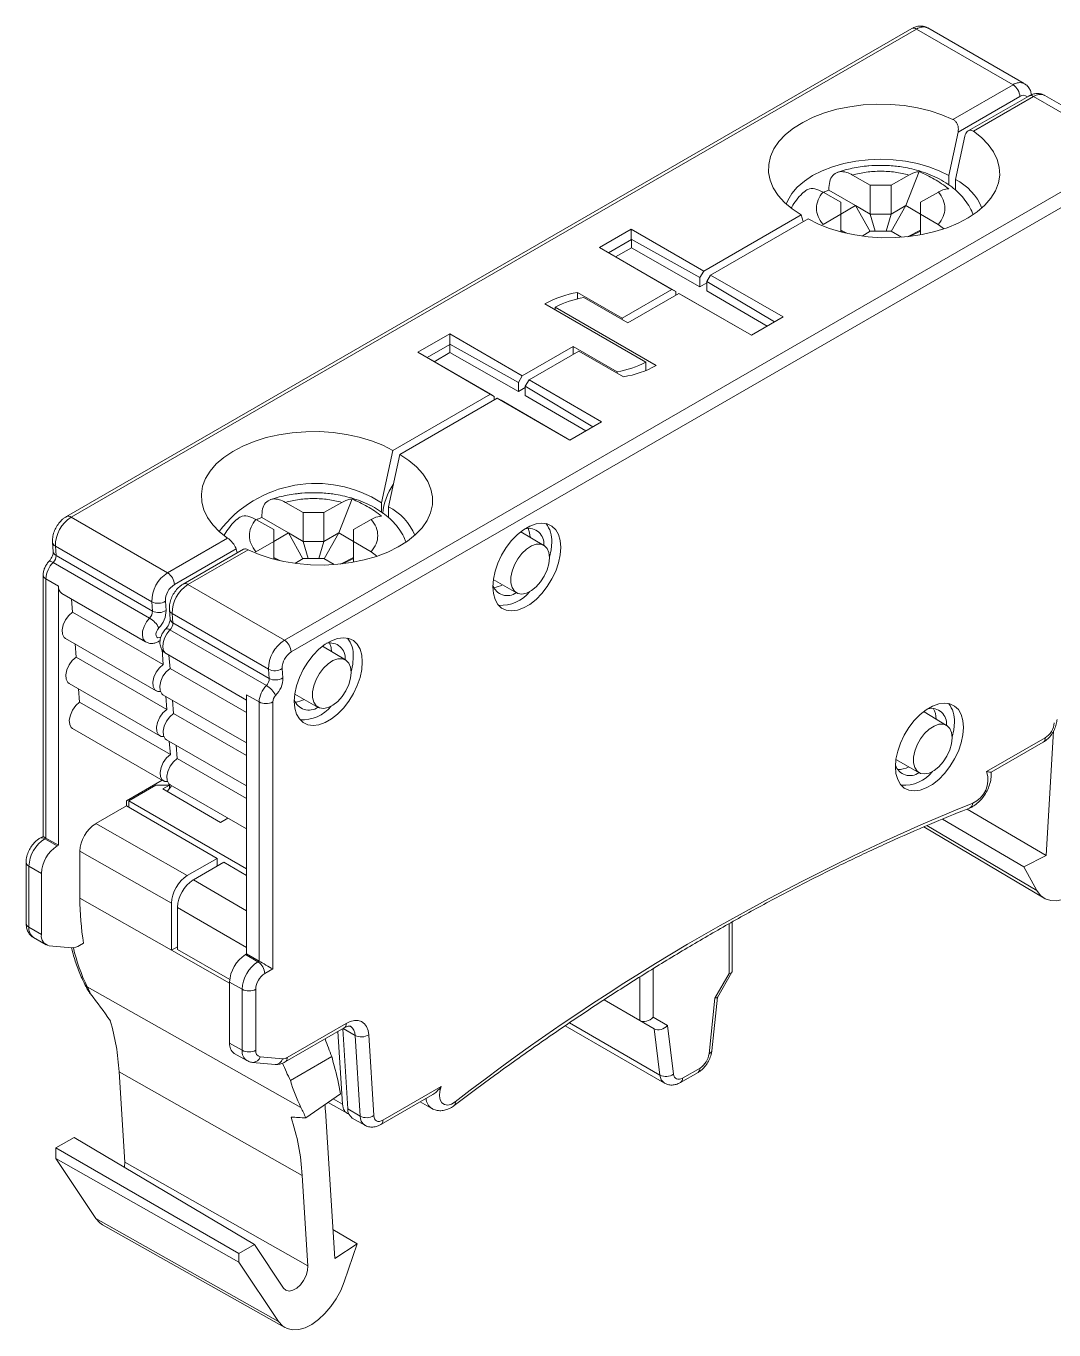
# Model space of a CAD drawing. Header units: millimetres. Extents: x -829 to 2887, y -460 to 1788.
# Drawn here: x 2227.87 to 2259.91, y -432.1 to -391.44 of the extents above; entities that cross this region are included whole.
import ezdxf

# ---------------------------------------------------------------- set-up
doc = ezdxf.new("R2010")
doc.units = ezdxf.units.MM

msp = doc.modelspace()

# ---------------------------------------------------------------- linework, layer by layer
at = {"color": 7, "linetype": 'Continuous', "lineweight": 15}
for p, q in [((2258.991, -393.236), (2255.986, -391.5)), ((2255.486, -391.52), (2229.13, -406.737)), ((2255.636, -391.535), (2229.28, -406.752)), ((2258.641, -393.27), (2255.636, -391.535)), ((2256.768, -394.352), (2258.641, -393.27)), ((2258.854, -393.638), (2256.929, -394.749)), ((2259.128, -393.623), (2257.244, -394.71)), ((2259.278, -393.638), (2257.405, -394.719)), ((2262.283, -395.373), (2259.278, -393.638)), ((2262.633, -395.338), (2259.628, -393.603)), ((2256.636, -396.102), (2256.929, -394.749)), ((2256.848, -396.224), (2257.141, -394.871)), ((2235.926, -410.59), (2262.283, -395.373)), ((2262.495, -395.74), (2236.138, -410.957)), ((2255.299, -397.037), (2255.717, -395.98)), ((2254.19, -396.404), (2253.637, -396.085)), ((2254.84, -396.404), (2255.392, -396.085)), ((2256.636, -396.391), (2256.636, -396.102)), ((2256.848, -396.556), (2256.848, -396.224)), ((2253.27, -396.935), (2252.717, -396.616)), ((2252.903, -396.56), (2252.903, -396.478)), ((2252.903, -396.56), (2253.73, -397.037)), ((2254.84, -396.404), (2254.19, -396.404)), ((2254.19, -396.404), (2254.19, -397.302)), ((2254.84, -397.302), (2254.84, -396.404)), ((2256.312, -396.616), (2255.759, -396.935)), ((2253.27, -396.935), (2253.27, -397.31)), ((2253.27, -397.833), (2253.27, -396.935)), ((2253.27, -397.302), (2253.73, -397.037)), ((2254.184, -397.844), (2253.73, -397.037)), ((2253.73, -397.037), (2254.19, -397.302)), ((2254.84, -397.302), (2255.299, -397.037)), ((2254.845, -397.844), (2255.299, -397.037)), ((2255.299, -397.037), (2255.759, -397.302)), ((2255.759, -397.31), (2255.759, -396.935)), ((2252.039, -397.327), (2248.999, -399.082)), ((2249.211, -399.205), (2252.252, -397.449)), ((2252.1, -397.537), (2252.039, -397.327)), ((2252.717, -397.629), (2253.27, -397.31)), ((2253.27, -397.31), (2253.27, -397.858)), ((2254.347, -397.841), (2254.19, -397.302)), ((2254.19, -397.302), (2254.84, -397.302)), ((2254.682, -397.841), (2254.84, -397.302)), ((2255.759, -397.951), (2255.759, -397.31)), ((2255.759, -397.31), (2256.311, -397.629)), ((2245.746, -398.348), (2246.736, -397.776)), ((2246.736, -397.776), (2248.999, -399.082)), ((2246.736, -397.776), (2246.736, -398.088)), ((2253.48, -397.909), (2253.27, -397.802)), ((2253.27, -397.858), (2253.27, -397.833)), ((2253.376, -397.885), (2253.27, -397.833)), ((2254.189, -397.841), (2253.934, -397.989)), ((2254.189, -397.841), (2254.839, -397.841)), ((2254.839, -397.841), (2255.159, -398.026)), ((2255.353, -398.009), (2255.759, -397.802)), ((2255.413, -398.002), (2255.759, -397.833)), ((2256.311, -397.629), (2256.474, -397.755)), ((2248.009, -399.654), (2245.746, -398.348)), ((2245.746, -398.348), (2246.017, -398.504)), ((2246.742, -398.099), (2246.029, -398.511)), ((2246.742, -398.356), (2246.252, -398.64)), ((2248.882, -399.285), (2246.736, -398.088)), ((2246.742, -398.099), (2246.736, -398.088)), ((2246.742, -398.356), (2246.742, -398.099)), ((2248.882, -399.571), (2246.742, -398.356)), ((2246.017, -398.504), (2248.125, -399.721)), ((2248.999, -399.082), (2248.882, -399.285)), ((2249.094, -399.407), (2249.211, -399.205)), ((2249.211, -399.205), (2251.473, -400.511)), ((2248.882, -399.571), (2248.882, -399.285)), ((2248.882, -399.571), (2249.094, -399.448)), ((2251.203, -400.668), (2249.094, -399.407)), ((2249.094, -399.407), (2249.094, -399.693)), ((2246.453, -400.552), (2245.065, -399.751)), ((2245.065, -399.751), (2245.065, -399.946)), ((2246.63, -400.695), (2245.263, -399.906)), ((2248.009, -399.654), (2246.453, -400.552)), ((2246.63, -400.695), (2248.221, -399.776)), ((2248.125, -399.721), (2248.009, -399.654)), ((2248.125, -399.721), (2248.125, -399.832)), ((2250.483, -401.083), (2248.221, -399.776)), ((2248.221, -399.776), (2248.338, -399.844)), ((2248.338, -399.844), (2250.483, -401.083)), ((2250.976, -400.799), (2249.094, -399.693)), ((2247.195, -401.92), (2244.049, -400.103)), ((2244.367, -400.205), (2247.513, -402.022)), ((2244.367, -400.205), (2244.367, -400.287)), ((2246.453, -400.552), (2246.453, -400.593)), ((2251.473, -400.511), (2250.483, -401.083)), ((2240.089, -401.614), (2241.079, -401.042)), ((2241.079, -401.042), (2243.342, -402.349)), ((2241.079, -401.355), (2241.079, -401.042)), ((2242.352, -402.92), (2240.089, -401.614)), ((2240.36, -401.77), (2240.089, -401.614)), ((2241.085, -401.365), (2240.372, -401.777)), ((2240.595, -401.906), (2241.085, -401.623)), ((2243.225, -402.551), (2241.079, -401.355)), ((2241.085, -401.365), (2241.079, -401.355)), ((2241.085, -401.623), (2241.085, -401.365)), ((2243.225, -402.837), (2241.085, -401.623)), ((2244.933, -401.43), (2243.342, -402.349)), ((2243.554, -402.471), (2245.109, -401.573)), ((2244.933, -401.43), (2246.3, -402.219)), ((2244.933, -401.43), (2244.933, -401.675)), ((2245.109, -401.573), (2246.497, -402.374)), ((2240.36, -401.77), (2242.468, -402.988)), ((2247.195, -401.92), (2247.195, -402.181)), ((2243.342, -402.349), (2243.225, -402.551)), ((2243.437, -402.673), (2243.554, -402.471)), ((2243.554, -402.471), (2245.816, -403.778)), ((2246.3, -402.219), (2246.3, -402.26)), ((2243.225, -402.837), (2243.225, -402.551)), ((2243.225, -402.837), (2243.437, -402.714)), ((2245.546, -403.934), (2243.437, -402.673)), ((2243.437, -402.673), (2243.437, -402.959)), ((2242.352, -402.92), (2239.311, -404.676)), ((2239.523, -404.798), (2242.564, -403.043)), ((2242.468, -402.988), (2242.352, -402.92)), ((2242.468, -402.988), (2242.468, -403.098)), ((2244.826, -404.349), (2242.564, -403.043)), ((2242.564, -403.043), (2242.68, -403.11)), ((2242.68, -403.11), (2244.826, -404.349)), ((2245.319, -404.065), (2243.437, -402.959)), ((2245.816, -403.778), (2244.826, -404.349)), ((2238.957, -406.309), (2239.311, -404.676)), ((2239.169, -406.431), (2239.523, -404.798)), ((2236.511, -406.611), (2235.958, -406.292)), ((2237.161, -406.611), (2237.714, -406.292)), ((2237.621, -407.244), (2238.038, -406.187)), ((2238.957, -406.598), (2238.957, -406.309)), ((2239.169, -406.763), (2239.169, -406.431)), ((2229.28, -406.752), (2232.285, -408.487)), ((2235.592, -407.142), (2235.039, -406.823)), ((2235.225, -406.766), (2235.225, -406.685)), ((2235.225, -406.766), (2236.051, -407.244)), ((2237.161, -406.611), (2236.511, -406.611)), ((2236.511, -406.611), (2236.511, -407.509)), ((2237.161, -407.509), (2237.161, -406.611)), ((2238.633, -406.823), (2238.08, -407.142)), ((2235.592, -407.142), (2235.592, -407.517)), ((2235.592, -408.04), (2235.592, -407.142)), ((2235.592, -407.509), (2236.051, -407.244)), ((2236.505, -408.051), (2236.051, -407.244)), ((2236.051, -407.244), (2236.511, -407.509)), ((2237.161, -407.509), (2237.621, -407.244)), ((2237.167, -408.051), (2237.621, -407.244)), ((2237.621, -407.244), (2238.08, -407.509)), ((2238.08, -407.517), (2238.08, -407.142)), ((2244.018, -407.633), (2243.3, -407.208)), ((2243.307, -407.203), (2243.319, -407.219)), ((2228.699, -407.539), (2228.722, -407.827)), ((2231.791, -409.393), (2228.786, -407.658)), ((2228.786, -407.658), (2228.809, -407.947)), ((2232.285, -408.487), (2234.158, -407.406)), ((2234.421, -407.744), (2232.497, -408.855)), ((2234.654, -407.753), (2232.771, -408.84)), ((2234.794, -407.773), (2232.921, -408.855)), ((2234.457, -407.867), (2234.421, -407.744)), ((2235.039, -407.836), (2235.592, -407.517)), ((2235.592, -407.517), (2235.592, -408.065)), ((2236.668, -408.048), (2236.511, -407.509)), ((2236.511, -407.509), (2237.161, -407.509)), ((2237.004, -408.048), (2237.161, -407.509)), ((2238.08, -408.158), (2238.08, -407.517)), ((2238.08, -407.517), (2238.633, -407.836)), ((2231.724, -409.901), (2228.719, -408.166)), ((2228.809, -407.947), (2231.814, -409.682)), ((2235.802, -408.116), (2235.592, -408.009)), ((2235.592, -408.065), (2235.592, -408.04)), ((2235.697, -408.092), (2235.592, -408.04)), ((2236.511, -408.048), (2236.255, -408.195)), ((2236.511, -408.048), (2237.161, -408.048)), ((2237.161, -408.048), (2237.481, -408.232)), ((2237.674, -408.215), (2238.08, -408.009)), ((2237.735, -408.209), (2238.08, -408.04)), ((2238.633, -407.836), (2238.797, -407.963)), ((2228.404, -408.556), (2228.404, -416.709)), ((2228.492, -408.678), (2228.881, -408.903)), ((2228.492, -408.678), (2228.492, -416.76)), ((2228.881, -408.903), (2228.881, -416.984)), ((2232.921, -408.855), (2235.926, -410.59)), ((2242.457, -408.713), (2242.437, -408.71)), ((2242.438, -408.702), (2243.164, -409.111)), ((2228.984, -409.132), (2231.6, -410.642)), ((2229.288, -409.307), (2229.32, -409.712)), ((2231.814, -409.682), (2231.791, -409.393)), ((2232.215, -409.373), (2232.238, -409.661)), ((2229.32, -409.712), (2232.149, -411.345)), ((2232.34, -409.641), (2232.363, -409.93)), ((2235.433, -411.496), (2232.428, -409.761)), ((2232.428, -409.761), (2232.451, -410.05)), ((2232.451, -410.05), (2235.456, -411.785)), ((2229.101, -410.534), (2231.929, -412.167)), ((2235.365, -412.004), (2232.36, -410.268)), ((2229.399, -410.706), (2229.432, -411.117)), ((2232.112, -410.884), (2232.149, -411.345)), ((2232.237, -411.01), (2234.749, -412.46)), ((2237.831, -411.205), (2237.113, -410.78)), ((2237.119, -410.775), (2237.132, -410.791)), ((2229.432, -411.117), (2232.26, -412.75)), ((2232.361, -411.468), (2232.329, -411.063)), ((2234.749, -412.847), (2232.361, -411.468)), ((2235.456, -411.785), (2235.433, -411.496)), ((2235.856, -411.475), (2235.879, -411.764)), ((2229.213, -411.939), (2232.041, -413.572)), ((2229.511, -412.111), (2229.543, -412.523)), ((2229.543, -412.523), (2232.371, -414.156)), ((2232.142, -412.289), (2234.75, -413.795)), ((2232.227, -412.339), (2232.26, -412.75)), ((2232.472, -412.873), (2232.44, -412.462)), ((2235.138, -412.516), (2234.749, -412.291)), ((2234.75, -420.373), (2234.749, -412.291)), ((2235.139, -420.598), (2235.138, -412.516)), ((2235.563, -412.516), (2235.563, -420.842)), ((2236.269, -412.285), (2236.249, -412.282)), ((2236.25, -412.274), (2236.977, -412.684)), ((2234.75, -414.188), (2232.472, -412.873)), ((2256.571, -413.245), (2255.868, -412.829)), ((2229.324, -413.345), (2232.152, -414.978)), ((2259.677, -417.306), (2259.904, -413.421)), ((2232.253, -413.695), (2234.75, -415.136)), ((2232.339, -413.744), (2232.371, -414.156)), ((2232.584, -414.278), (2232.551, -413.867)), ((2257.817, -414.689), (2259.643, -413.635)), ((2257.958, -414.71), (2259.581, -413.772)), ((2234.75, -415.529), (2232.584, -414.278)), ((2255.005, -414.323), (2255.717, -414.724)), ((2232.113, -414.955), (2231.003, -415.596)), ((2231.922, -415.106), (2231.073, -415.596)), ((2231.922, -415.106), (2232.346, -415.106)), ((2232.134, -415.229), (2232.346, -415.106)), ((2232.134, -415.229), (2233.937, -416.27)), ((2232.346, -415.21), (2232.269, -415.306)), ((2232.346, -415.21), (2232.346, -415.106)), ((2232.412, -415.128), (2232.346, -415.21)), ((2232.364, -415.1), (2234.75, -416.477)), ((2231.003, -415.759), (2230.047, -416.311)), ((2231.003, -415.596), (2231.003, -415.759)), ((2233.831, -417.393), (2231.003, -415.759)), ((2231.073, -415.596), (2231.073, -415.8)), ((2231.073, -415.596), (2234.75, -417.719)), ((2257.206, -415.855), (2259.677, -417.306)), ((2230.047, -416.311), (2232.9, -417.93)), ((2233.937, -416.27), (2234.164, -416.139)), ((2256.444, -416.169), (2258.972, -417.656)), ((2228.404, -416.709), (2228.307, -416.765)), ((2255.856, -416.413), (2259.611, -418.635)), ((2228.492, -416.76), (2228.457, -416.78)), ((2228.457, -416.78), (2228.846, -417.005)), ((2228.881, -416.984), (2228.492, -416.76)), ((2228.881, -416.984), (2228.846, -417.005)), ((2227.874, -417.515), (2227.874, -419.417)), ((2229.552, -417.168), (2229.552, -418.638)), ((2232.405, -418.787), (2229.552, -417.168)), ((2233.831, -417.393), (2232.9, -417.93)), ((2233.088, -418.067), (2234.043, -417.515)), ((2233.831, -417.638), (2233.831, -417.393)), ((2234.043, -417.515), (2234.75, -417.923)), ((2258.972, -417.656), (2259.677, -417.306)), ((2228.351, -417.862), (2227.962, -417.637)), ((2227.962, -417.637), (2227.962, -419.54)), ((2228.351, -417.862), (2228.351, -419.764)), ((2259.386, -418.398), (2258.972, -417.656)), ((2232.405, -420.257), (2229.552, -418.638)), ((2232.405, -418.787), (2232.405, -420.257)), ((2232.593, -420.23), (2232.593, -418.924)), ((2227.962, -419.54), (2228.351, -419.764)), ((2249.883, -420.928), (2249.883, -419.38)), ((2228.107, -419.86), (2228.496, -420.085)), ((2228.598, -420.116), (2229.297, -420.179)), ((2229.544, -420.112), (2229.668, -420.041)), ((2232.405, -420.257), (2232.593, -420.149)), ((2234.219, -421.286), (2232.405, -420.257)), ((2232.593, -420.23), (2234.224, -421.172)), ((2234.714, -420.393), (2234.75, -420.373)), ((2234.75, -420.373), (2235.139, -420.598)), ((2234.714, -420.393), (2235.103, -420.618)), ((2235.103, -420.618), (2235.139, -420.598)), ((2235.563, -420.842), (2235.315, -420.985)), ((2249.349, -421.75), (2249.795, -420.978)), ((2249.426, -421.727), (2249.878, -420.944)), ((2229.705, -421.323), (2229.739, -421.395)), ((2236.443, -425.16), (2229.781, -421.401)), ((2234.608, -421.475), (2234.219, -421.251)), ((2234.22, -423.153), (2234.219, -421.251)), ((2234.608, -423.377), (2234.608, -421.475)), ((2235.033, -421.475), (2235.033, -423.377)), ((2247.002, -422.448), (2245.89, -421.806)), ((2249.164, -423.484), (2249.349, -421.75)), ((2249.25, -423.393), (2249.429, -421.723)), ((2247.426, -422.346), (2247.871, -422.603)), ((2235.952, -423.74), (2237.787, -422.681)), ((2236.014, -423.603), (2237.849, -422.544)), ((2237.595, -422.792), (2237.737, -425.057)), ((2237.9, -425.208), (2237.743, -422.706)), ((2244.679, -422.614), (2247.775, -424.402)), ((2247.458, -422.711), (2247.002, -422.448)), ((2247.635, -424.154), (2247.458, -422.711)), ((2247.871, -422.603), (2248.057, -424.123)), ((2234.22, -423.153), (2234.608, -423.377)), ((2238.289, -425.432), (2238.131, -422.913)), ((2238.554, -422.896), (2238.713, -425.415)), ((2234.365, -423.473), (2234.753, -423.698)), ((2235.174, -423.579), (2235.873, -423.641)), ((2237.405, -423.576), (2236.114, -424.321)), ((2234.935, -423.755), (2235.634, -423.817)), ((2248.337, -424.245), (2248.883, -423.93)), ((2236.479, -427.279), (2230.773, -424.045)), ((2230.773, -424.045), (2230.95, -426.865)), ((2248.275, -424.382), (2248.821, -424.067)), ((2236.592, -425.486), (2237.672, -424.74)), ((2238.933, -425.694), (2240.553, -424.758)), ((2238.995, -425.556), (2240.818, -424.504)), ((2237.291, -425.003), (2237.883, -425.339)), ((2237.9, -425.208), (2238.289, -425.432)), ((2240.161, -424.985), (2240.523, -425.194)), ((2237.494, -429.872), (2237.205, -425.264)), ((2238.044, -425.489), (2238.433, -425.713)), ((2229.37, -426.092), (2228.805, -426.418)), ((2234.51, -429.713), (2228.805, -426.418)), ((2228.805, -426.418), (2228.805, -426.756)), ((2234.998, -429.432), (2229.37, -426.092)), ((2234.51, -429.979), (2228.805, -426.756)), ((2228.805, -426.756), (2230.046, -428.625)), ((2236.656, -430.099), (2230.95, -426.865)), ((2236.479, -427.279), (2236.656, -430.099)), ((2235.746, -431.838), (2230.046, -428.625)), ((2230.253, -428.82), (2235.944, -432.026)), ((2238.192, -429.413), (2237.438, -428.968)), ((2234.998, -429.432), (2234.51, -429.713)), ((2234.51, -429.713), (2234.51, -429.979)), ((2235.902, -430.793), (2234.998, -429.432)), ((2238.192, -429.413), (2237.494, -429.872)), ((2237.79, -430.596), (2238.192, -429.413)), ((2234.51, -429.979), (2235.746, -431.838))]:
    msp.add_line(p, q, dxfattribs=at)
at = {"color": 8, "linetype": 'Continuous', "lineweight": 15}
for p, q in [((2255.956, -416.371), (2259.386, -418.398)), ((2233.088, -418.067), (2234.75, -419.026)), ((2234.75, -420.17), (2232.593, -418.924)), ((2249.795, -420.978), (2249.795, -419.429)), ((2247.002, -422.448), (2247.002, -421.092)), ((2247.426, -420.832), (2247.426, -422.346)), ((2238.131, -422.913), (2237.758, -422.698)), ((2244.812, -422.524), (2247.635, -424.154)), ((2237.449, -424.893), (2237.737, -425.057))]:
    msp.add_line(p, q, dxfattribs=at)
at = {"color": 7, "linetype": 'Continuous', "lineweight": 15, "flags": 128}
for points in [[(2252.039, -397.327), (2251.756, -397.142), (2251.514, -396.939), (2251.317, -396.72), (2251.167, -396.488), (2251.067, -396.248), (2251.019, -396.003), (2251.023, -395.756), (2251.079, -395.511), (2251.186, -395.272), (2251.343, -395.043), (2251.548, -394.826), (2251.796, -394.625), (2252.085, -394.443), (2252.41, -394.283), (2252.767, -394.147), (2253.15, -394.037), (2253.553, -393.955), (2253.971, -393.902), (2254.396, -393.878), (2254.824, -393.885), (2255.246, -393.922), (2255.658, -393.988), (2256.053, -394.083), (2256.425, -394.205), (2256.768, -394.352)], [(2252.252, -397.449), (2252.572, -397.613), (2252.924, -397.753), (2253.303, -397.867), (2253.704, -397.953), (2254.12, -398.011), (2254.544, -398.039), (2254.972, -398.036), (2255.396, -398.004), (2255.81, -397.942), (2256.207, -397.851), (2256.583, -397.733), (2256.931, -397.59), (2257.246, -397.423), (2257.523, -397.235), (2257.759, -397.029), (2257.949, -396.808), (2258.092, -396.576), (2258.184, -396.334), (2258.225, -396.089), (2258.213, -395.842), (2258.149, -395.598), (2258.034, -395.36), (2257.87, -395.132), (2257.659, -394.917), (2257.405, -394.719)], [(2251.571, -396.992), (2251.617, -396.878), (2251.743, -396.664), (2251.916, -396.461), (2252.135, -396.272), (2252.393, -396.102), (2252.688, -395.953), (2253.015, -395.827), (2253.367, -395.726), (2253.738, -395.654), (2254.123, -395.609), (2254.515, -395.595), (2254.906, -395.609), (2255.291, -395.654), (2255.663, -395.726), (2256.015, -395.827), (2256.341, -395.953), (2256.636, -396.102)], [(2252.735, -396.626), (2252.768, -396.613), (2252.903, -396.56)], [(2239.311, -404.676), (2238.991, -404.512), (2238.638, -404.372), (2238.259, -404.258), (2237.858, -404.172), (2237.443, -404.114), (2237.018, -404.087), (2236.59, -404.089), (2236.167, -404.121), (2235.753, -404.183), (2235.355, -404.274), (2234.979, -404.392), (2234.631, -404.535), (2234.316, -404.702), (2234.039, -404.89), (2233.803, -405.096), (2233.613, -405.317), (2233.47, -405.55), (2233.378, -405.791), (2233.338, -406.036), (2233.349, -406.283), (2233.413, -406.527), (2233.528, -406.765), (2233.692, -406.993), (2233.903, -407.208), (2234.158, -407.406)], [(2239.523, -404.798), (2239.806, -404.983), (2240.048, -405.187), (2240.246, -405.406), (2240.395, -405.637), (2240.495, -405.877), (2240.543, -406.122), (2240.539, -406.369), (2240.483, -406.614), (2240.376, -406.853), (2240.219, -407.082), (2240.015, -407.299), (2239.766, -407.5), (2239.477, -407.682), (2239.152, -407.842), (2238.795, -407.978), (2238.412, -408.088), (2238.009, -408.17), (2237.592, -408.223), (2237.166, -408.247), (2236.739, -408.24), (2236.316, -408.203), (2235.904, -408.137), (2235.509, -408.042), (2235.137, -407.92), (2234.794, -407.773)], [(2235.057, -406.833), (2235.089, -406.819), (2235.225, -406.766)], [(2244.543, -407.697), (2244.525, -407.482), (2244.472, -407.296), (2244.384, -407.144), (2244.266, -407.032), (2244.122, -406.963), (2243.955, -406.94), (2243.773, -406.964), (2243.58, -407.033), (2243.385, -407.146), (2243.192, -407.299), (2243.01, -407.486), (2242.843, -407.701), (2242.699, -407.937), (2242.581, -408.185), (2242.494, -408.438), (2242.44, -408.686), (2242.422, -408.922), (2242.44, -409.136), (2242.494, -409.323), (2242.581, -409.475), (2242.699, -409.587), (2242.843, -409.656), (2243.01, -409.678), (2243.192, -409.655), (2243.385, -409.585), (2243.581, -409.472), (2243.773, -409.32), (2243.955, -409.133), (2244.122, -408.917), (2244.267, -408.682), (2244.385, -408.433), (2244.472, -408.181), (2244.525, -407.932), (2244.543, -407.697)], [(2243.587, -407.378), (2243.571, -407.246), (2243.522, -407.098)], [(2244.192, -408.022), (2244.173, -407.859), (2244.118, -407.729), (2244.029, -407.639), (2243.912, -407.595), (2243.775, -407.6), (2243.627, -407.653), (2243.476, -407.751), (2243.332, -407.888), (2243.204, -408.056), (2243.1, -408.243), (2243.027, -408.438), (2242.99, -408.629), (2242.99, -408.804), (2243.027, -408.951), (2243.1, -409.062), (2243.204, -409.13), (2243.332, -409.15), (2243.476, -409.12), (2243.627, -409.044), (2243.775, -408.926), (2243.912, -408.772), (2244.029, -408.594), (2244.118, -408.401), (2244.173, -408.206), (2244.192, -408.022)], [(2244.192, -408.005), (2244.242, -407.769), (2244.261, -407.533)], [(2229.101, -410.534), (2229.062, -410.502), (2229.01, -410.404), (2228.999, -410.269), (2229.031, -410.113), (2229.101, -409.957), (2229.202, -409.817), (2229.32, -409.712)], [(2232.012, -410.208), (2231.968, -410.264), (2231.937, -410.329), (2231.922, -410.394), (2231.925, -410.451), (2231.947, -410.492), (2231.983, -410.513), (2232.029, -410.51), (2232.08, -410.484)], [(2238.356, -411.269), (2238.338, -411.055), (2238.284, -410.868), (2238.197, -410.716), (2238.079, -410.604), (2237.934, -410.535), (2237.768, -410.512), (2237.585, -410.536), (2237.393, -410.606), (2237.197, -410.719), (2237.005, -410.871), (2236.822, -411.058), (2236.656, -411.273), (2236.511, -411.509), (2236.393, -411.758), (2236.306, -412.01), (2236.252, -412.258), (2236.234, -412.494), (2236.252, -412.709), (2236.306, -412.895), (2236.393, -413.047), (2236.511, -413.159), (2236.656, -413.228), (2236.822, -413.251), (2237.005, -413.227), (2237.197, -413.158), (2237.393, -413.045), (2237.585, -412.892), (2237.768, -412.705), (2237.934, -412.49), (2238.079, -412.254), (2238.197, -412.006), (2238.284, -411.753), (2238.338, -411.505), (2238.356, -411.269)], [(2237.4, -410.95), (2237.383, -410.819), (2237.335, -410.67)], [(2229.213, -411.939), (2229.173, -411.908), (2229.121, -411.809), (2229.11, -411.674), (2229.142, -411.519), (2229.213, -411.362), (2229.313, -411.223), (2229.432, -411.117)], [(2232.149, -411.345), (2232.03, -411.45), (2231.929, -411.59), (2231.859, -411.746), (2231.827, -411.902), (2231.838, -412.037), (2231.89, -412.135), (2231.977, -412.185), (2232.059, -412.187)], [(2238.005, -411.594), (2237.986, -411.432), (2237.93, -411.302), (2237.841, -411.212), (2237.725, -411.167), (2237.588, -411.172), (2237.439, -411.225), (2237.288, -411.323), (2237.144, -411.46), (2237.016, -411.628), (2236.913, -411.815), (2236.84, -412.01), (2236.802, -412.201), (2236.802, -412.376), (2236.84, -412.523), (2236.913, -412.635), (2237.016, -412.702), (2237.144, -412.722), (2237.288, -412.693), (2237.439, -412.617), (2237.588, -412.498), (2237.725, -412.345), (2237.841, -412.166), (2237.93, -411.973), (2237.986, -411.779), (2238.005, -411.594)], [(2238.005, -411.578), (2238.055, -411.341), (2238.073, -411.106)], [(2232.142, -412.289), (2232.102, -412.258), (2232.05, -412.159), (2232.039, -412.024), (2232.071, -411.869), (2232.142, -411.712), (2232.242, -411.573), (2232.361, -411.468)], [(2229.324, -413.345), (2229.284, -413.313), (2229.233, -413.214), (2229.222, -413.079), (2229.254, -412.924), (2229.324, -412.767), (2229.425, -412.628), (2229.543, -412.523)], [(2257.096, -413.309), (2257.078, -413.095), (2257.024, -412.908), (2256.937, -412.756), (2256.819, -412.644), (2256.674, -412.575), (2256.508, -412.553), (2256.325, -412.576), (2256.133, -412.646), (2255.937, -412.759), (2255.745, -412.911), (2255.562, -413.099), (2255.396, -413.314), (2255.251, -413.549), (2255.133, -413.798), (2255.046, -414.05), (2254.992, -414.299), (2254.974, -414.534), (2254.992, -414.749), (2255.046, -414.935), (2255.133, -415.087), (2255.251, -415.2), (2255.396, -415.268), (2255.562, -415.291), (2255.745, -415.267), (2255.937, -415.198), (2256.133, -415.085), (2256.325, -414.932), (2256.508, -414.745), (2256.674, -414.53), (2256.819, -414.294), (2256.937, -414.046), (2257.024, -413.793), (2257.078, -413.545), (2257.096, -413.309)], [(2232.26, -412.75), (2232.141, -412.856), (2232.041, -412.995), (2231.97, -413.152), (2231.939, -413.307), (2231.949, -413.442), (2232.001, -413.541), (2232.088, -413.591), (2232.171, -413.593)], [(2232.253, -413.695), (2232.213, -413.663), (2232.161, -413.565), (2232.151, -413.43), (2232.183, -413.274), (2232.253, -413.117), (2232.354, -412.978), (2232.472, -412.873)], [(2256.745, -413.635), (2256.726, -413.472), (2256.67, -413.342), (2256.581, -413.252), (2256.465, -413.208), (2256.328, -413.212), (2256.179, -413.266), (2256.028, -413.364), (2255.884, -413.501), (2255.756, -413.668), (2255.653, -413.855), (2255.58, -414.051), (2255.542, -414.242), (2255.542, -414.416), (2255.58, -414.564), (2255.653, -414.675), (2255.756, -414.742), (2255.884, -414.762), (2256.028, -414.733), (2256.179, -414.657), (2256.328, -414.538), (2256.465, -414.385), (2256.581, -414.206), (2256.67, -414.013), (2256.726, -413.819), (2256.745, -413.635)], [(2256.745, -413.618), (2256.795, -413.382), (2256.813, -413.146)], [(2232.371, -414.156), (2232.253, -414.261), (2232.152, -414.4), (2232.082, -414.557), (2232.05, -414.712), (2232.061, -414.848), (2232.113, -414.946), (2232.2, -414.996), (2232.282, -414.998)], [(2232.364, -415.1), (2232.325, -415.069), (2232.273, -414.97), (2232.262, -414.835), (2232.294, -414.68), (2232.364, -414.523), (2232.465, -414.383), (2232.584, -414.278)], [(2261.518, -417.231), (2261.395, -417.511), (2261.242, -417.779), (2261.063, -418.026), (2260.865, -418.246), (2260.653, -418.429), (2260.435, -418.571), (2260.219, -418.667), (2260.01, -418.713), (2259.816, -418.708), (2259.644, -418.653), (2259.499, -418.548), (2259.386, -418.398)], [(2237.849, -422.544), (2237.981, -422.482), (2238.108, -422.451), (2238.226, -422.452), (2238.331, -422.485), (2238.419, -422.548), (2238.487, -422.64), (2238.533, -422.757), (2238.554, -422.896)], [(2248.057, -424.123), (2248.068, -424.174), (2248.088, -424.216), (2248.116, -424.249), (2248.151, -424.272), (2248.192, -424.282), (2248.238, -424.281), (2248.287, -424.269), (2248.337, -424.245)], [(2240.818, -424.504), (2240.773, -424.657), (2240.761, -424.801), (2240.782, -424.924), (2240.835, -425.016), (2240.916, -425.071), (2241.017, -425.084), (2241.132, -425.053), (2241.251, -424.983)], [(2238.713, -425.415), (2238.721, -425.471), (2238.74, -425.518), (2238.767, -425.555), (2238.802, -425.58), (2238.844, -425.593), (2238.891, -425.593), (2238.942, -425.581), (2238.995, -425.556)], [(2230.95, -426.865), (2230.939, -427.009), (2230.936, -427.021)], [(2230.046, -428.625), (2230.169, -428.762), (2230.253, -428.82)], [(2236.656, -430.099), (2236.647, -430.244), (2236.602, -430.399), (2236.526, -430.551), (2236.425, -430.686), (2236.31, -430.793), (2236.189, -430.861), (2236.074, -430.884), (2235.976, -430.861), (2235.902, -430.793)], [(2235.746, -431.838), (2235.864, -431.97), (2236.011, -432.057), (2236.182, -432.097), (2236.373, -432.087), (2236.576, -432.029), (2236.784, -431.924), (2236.992, -431.776), (2237.192, -431.589), (2237.378, -431.37), (2237.543, -431.127), (2237.682, -430.866), (2237.79, -430.596)]]:
    msp.add_lwpolyline(points, dxfattribs=at)
at = {"color": 8, "linetype": 'Continuous', "lineweight": 15, "flags": 128}
for points in [[(2228.581, -408.141), (2228.591, -408.133), (2228.614, -408.129), (2228.644, -408.133), (2228.679, -408.145), (2228.719, -408.166)], [(2231.602, -410.643), (2231.583, -410.631), (2231.524, -410.554), (2231.498, -410.443), (2231.508, -410.308), (2231.552, -410.163), (2231.627, -410.022), (2231.724, -409.901)], [(2232.36, -410.268), (2232.263, -410.39), (2232.188, -410.53), (2232.144, -410.675), (2232.134, -410.811), (2232.16, -410.922), (2232.22, -410.998), (2232.237, -411.01)], [(2232.36, -410.268), (2232.32, -410.248), (2232.285, -410.236), (2232.255, -410.232), (2232.233, -410.236), (2232.222, -410.243)]]:
    msp.add_lwpolyline(points, dxfattribs=at)
at = {"color": 8, "linetype": 'Continuous', "lineweight": 15}
for centre, radius, start, end in [((2255.548, -391.658), 0.151, 54.3751, 114.305), ((2255.841, -391.818), 0.349, 65.3861, 125.9259), ((2258.846, -393.553), 0.349, 65.6811, 125.8992), ((2258.966, -393.782), 0.182, 48.0307, 127.9311), ((2259.19, -393.76), 0.151, 54.375, 114.3052), ((2259.482, -393.92), 0.349, 65.3861, 125.9259), ((2240.804, -406.78), 1.814, 144.9433, 175.5831), ((2229.192, -406.875), 0.151, 54.3764, 114.2903), ((2228.854, -407.516), 0.157, 188.0634, 244.3872), ((2228.877, -407.805), 0.157, 188.1131, 244.3837), ((2228.554, -408.541), 0.151, 185.7054, 245.616), ((2232.834, -408.969), 0.144, 52.7412, 115.9605), ((2232.496, -409.619), 0.157, 188.0335, 244.3889), ((2232.519, -409.908), 0.157, 188.1129, 244.3839), ((2259.493, -413.65), 0.151, 305.6948, 5.6253), ((2257.201, -415.661), 0.183, 296.2543, 357.7054), ((2228.369, -416.903), 0.151, 54.3761, 114.2906), ((2228.024, -417.5), 0.151, 185.7076, 245.6159), ((2228.024, -419.402), 0.151, 185.6942, 245.6167), ((2228.314, -419.573), 0.354, 174.5331, 234.1562), ((2234.689, -418.982), 5.471, 192.6294, 206.2387), ((2229.871, -421.237), 0.187, 207.1693, 241.2535), ((2237.699, -422.558), 0.151, 305.6948, 5.6253), ((2237.8, -422.904), 0.331, 358.5481, 55.7192), ((2234.96, -423.411), 0.353, 174.5076, 234.4578), ((2234.942, -423.514), 0.241, 269.432, 344.5325), ((2235.871, -423.621), 0.144, 304.0341, 7.2667), ((2249.131, -423.366), 0.123, 285.7462, 347.1075), ((2235.641, -423.577), 0.24, 268.2687, 344.6176), ((2248.733, -423.944), 0.151, 305.6947, 5.6255), ((2247.947, -424.14), 0.313, 182.4655, 236.9529), ((2248.194, -424.263), 0.144, 304.1033, 7.1984), ((2240.754, -424.852), 0.413, 183.8579, 236.0722), ((2241.139, -425.015), 0.117, 314.2656, 16.1408), ((2238.619, -425.441), 0.331, 178.5483, 235.7169), ((2238.845, -425.571), 0.151, 305.709, 5.6241)]:
    msp.add_arc(centre, radius, start, end, dxfattribs=at)
at = {"color": 7, "linetype": 'Continuous', "lineweight": 15}
for centre, radius, start, end in [((2258.393, -393.659), 0.461, 2.6098, 57.3903), ((2256.063, -397.775), 1.738, 22.3466, 63.13), ((2245.483, -402.595), 2.875, 98.3549, 119.9139), ((2245.712, -402.736), 2.865, 99.0184, 117.9842), ((2245.85, -399.389), 2.865, 279.0184, 297.9842), ((2246.079, -399.53), 2.875, 278.3549, 299.9139), ((2236.905, -409.486), 3.783, 57.1427, 142.7833), ((2238.415, -407.952), 1.698, 21.8463, 63.6303), ((2229.846, -407.648), 1.059, 122.3086, 180.5796), ((2243.425, -407.476), 0.837, 356.0833, 38.792), ((2243.534, -407.581), 0.48, 354.298, 101.315), ((2229.272, -408.717), 0.781, 135.0648, 177.123), ((2228.506, -407.95), 0.304, 314.6431, 0.5139), ((2232.851, -409.383), 1.059, 122.3086, 180.5796), ((2232.036, -408.876), 0.461, 2.6098, 57.3903), ((2229.128, -408.929), 0.249, 174.0246, 234.6653), ((2232.82, -409.366), 0.605, 122.3086, 180.5796), ((2233.487, -409.75), 1.059, 122.3086, 180.5796), ((2242.875, -408.726), 0.475, 197.8372, 306.5391), ((2242.377, -408.202), 0.751, 275.8438, 297.9113), ((2231.985, -409.01), 0.43, 243.2523, 302.3942), ((2242.667, -408.331), 1.174, 266.9773, 320.6147), ((2231.511, -409.685), 0.304, 314.6431, 0.5139), ((2232.008, -409.299), 0.43, 243.2523, 302.3942), ((2231.478, -409.668), 0.759, 314.6426, 0.5144), ((2231.344, -410.545), 0.748, 26.7714, 59.4887), ((2232.147, -410.052), 0.304, 314.6431, 0.5139), ((2236.492, -411.485), 1.059, 122.3086, 180.5796), ((2235.677, -410.978), 0.461, 2.6098, 57.3903), ((2237.238, -411.049), 0.837, 356.0831, 38.7922), ((2236.462, -411.469), 0.605, 122.3086, 180.5796), ((2237.346, -411.154), 0.48, 354.3435, 103.0272), ((2235.152, -411.787), 0.304, 314.6431, 0.5139), ((2235.626, -411.112), 0.43, 243.2523, 302.3942), ((2235.649, -411.401), 0.43, 243.2523, 302.3942), ((2235.12, -411.771), 0.759, 314.6426, 0.5144), ((2235.918, -412.555), 0.781, 135.0648, 177.123), ((2234.986, -412.648), 0.748, 26.7714, 59.4887), ((2235.35, -412.107), 0.461, 242.6055, 297.3944), ((2235.875, -412.532), 0.312, 135.0657, 177.1222), ((2236.688, -412.298), 0.475, 197.8371, 306.5391), ((2236.189, -411.774), 0.751, 275.8439, 297.9111), ((2236.479, -411.903), 1.174, 266.9773, 320.6147), ((2255.978, -413.089), 0.837, 356.0831, 38.792), ((2256.086, -413.194), 0.48, 354.2983, 101.3147), ((2255.575, -413.063), 0.671, 0.8024, 31.7324), ((2255.428, -414.339), 0.475, 197.8371, 306.5391), ((2255.051, -413.913), 0.711, 269.1527, 298.3017), ((2255.219, -413.943), 1.174, 266.9773, 320.6147), ((2257.068, -414.943), 0.791, 293.5104, 18.7354), ((2283.465, -479.47), 68.927, 112.23394, 127.76606), ((2229.037, -417.686), 1.076, 122.6055, 177.3945), ((2229.425, -417.911), 1.076, 122.6055, 177.3945), ((2233.667, -418.973), 1.076, 122.6055, 177.3945), ((2237.73, -418.671), 8.177, 179.7713, 189.6469), ((2228.655, -419.814), 0.308, 170.7517, 259.4674), ((2229.314, -419.749), 0.43, 267.6509, 302.3514), ((2235.294, -421.3), 1.076, 122.6055, 177.3945), ((2235.683, -421.524), 1.076, 122.6055, 177.3945), ((2234.855, -421.006), 0.461, 2.6097, 57.3903), ((2235.647, -421.503), 0.615, 122.6055, 177.3944), ((2225.477, -423.555), 4.813, 23.7469, 26.5827), ((2234.821, -421.066), 0.461, 242.6055, 297.3944), ((2223.72, -424.44), 7.064, 3.2088, 16.2943), ((2234.572, -423.187), 0.354, 174.5331, 234.1562), ((2238.328, -422.524), 0.435, 243.1216, 301.4159), ((2234.821, -422.968), 0.461, 242.6055, 297.3944), ((2235.206, -423.406), 0.176, 170.7526, 259.4663), ((2235.883, -423.396), 0.245, 267.6509, 302.3513), ((2242.327, -422.477), 5.043, 192.5797, 195.9628), ((2248.545, -423.406), 0.624, 302.8647, 352.8009), ((2230.275, -425.913), 7.489, 9.0164, 15.8795), ((2241.092, -422.852), 5.191, 196.4449, 206.4043), ((2247.82, -423.781), 0.416, 243.579, 304.7942), ((2232.038, -427.362), 4.925, 22.3989, 26.5648), ((2227.725, -425.859), 9.499, 3.5904, 4.7562), ((2238.231, -425.216), 0.331, 178.5579, 235.5928), ((2229.573, -427.65), 6.916, 3.0736, 18.4308), ((2238.486, -425.044), 0.435, 243.1216, 301.4159)]:
    msp.add_arc(centre, radius, start, end, dxfattribs=at)
for centre, major_axis, ratio, start_param, end_param in [((2259.643, -413.309), (0.2, 0.346), 0.577382, 3.92711, 5.428096), ((2230.047, -416.883), (0.35, 0.606), 0.577382, 0.785518, 2.356314), ((2228.704, -416.882), (0.3, -0.173), 0.00007, 3.141633, 3.92695), ((2232.9, -418.501), (0.35, 0.606), 0.577382, 0.785518, 2.356314), ((2235.351, -420.72), (0.3, -0.173), 0.00007, 3.92695, 5.497747), ((2249.583, -420.856), (0.299, -0.08), 0.317888, 5.582687, 6.368166), ((2224.512, -429.182), (-2.721, 11.027), 0.731425, 5.177325, 5.27495), ((2249.137, -421.627), (0.291, -0.095), 0.266182, 5.6114, 6.226918), ((2247.214, -422.224), (0.277, 0.16), 0.717434, 3.534194, 5.10499), ((2247.659, -422.481), (0.262, 0.173), 0.743749, 3.496888, 5.067685), ((2242.635, -418.712), (1.782, 8.073), 0.697942, 2.279424, 2.361466), ((2242.311, -417.82), (2.193, 9.931), 0.697942, 2.358823, 2.427293), ((2238.231, -424.732), (0.35, 0.606), 0.577382, 2.426125, 3.283691), ((2226.832, -430.373), (13.552, 3.344), 0.26666, 0.703261, 0.750534)]:
    msp.add_ellipse(centre, major_axis=major_axis, ratio=ratio, start_param=start_param, end_param=end_param, dxfattribs=at)
for points, knots in [([(2255.984, -391.506), (2255.959, -391.491), (2255.896, -391.452), (2255.776, -391.436), (2255.643, -391.45), (2255.548, -391.486), (2255.497, -391.514), (2255.486, -391.52)], [0, 0, 0, 0, 0.165037, 0.421358, 0.671636, 0.932146, 1, 1, 1, 1]), ([(2259.214, -393.586), (2259.208, -393.551), (2259.196, -393.472), (2259.136, -393.363), (2259.063, -393.276), (2259.005, -393.249), (2258.987, -393.24)], [0, 0, 0, 0, 0.23847, 0.5544387, 0.8614883, 1, 1, 1, 1]), ([(2259.625, -393.608), (2259.601, -393.593), (2259.537, -393.555), (2259.418, -393.539), (2259.285, -393.553), (2259.189, -393.589), (2259.138, -393.617), (2259.128, -393.623)], [0, 0, 0, 0, 0.16508, 0.421387, 0.671652, 0.93215, 1, 1, 1, 1]), ([(2256.929, -394.749), (2256.933, -394.715), (2256.942, -394.647), (2256.922, -394.539), (2256.878, -394.445), (2256.822, -394.382), (2256.783, -394.36), (2256.768, -394.352)], [0, 0, 0, 0, 0.225698, 0.4515831, 0.6717907, 0.8802061, 1, 1, 1, 1]), ([(2257.405, -394.719), (2257.383, -394.708), (2257.341, -394.685), (2257.273, -394.692), (2257.212, -394.728), (2257.165, -394.79), (2257.149, -394.845), (2257.141, -394.871)], [0, 0, 0, 0, 0.198616, 0.3971667, 0.5982805, 0.8092515, 1, 1, 1, 1]), ([(2252.903, -396.478), (2252.911, -396.392), (2252.926, -396.221), (2253.046, -396.05), (2253.224, -395.969), (2253.431, -395.983), (2253.574, -396.054), (2253.637, -396.085)], [0, 0, 0, 0, 0.206412, 0.412768, 0.620768, 0.833448, 1, 1, 1, 1]), ([(2254.514, -395.784), (2254.392, -395.787), (2254.219, -395.791), (2253.966, -395.817), (2253.75, -395.848), (2253.5, -395.902), (2253.305, -395.952), (2253.198, -395.992), (2253.172, -396.002)], [0, 0, 0, 0, 0.263791, 0.372418, 0.552054, 0.737964, 0.93708, 1, 1, 1, 1]), ([(2253.637, -396.085), (2253.777, -396.052), (2254.058, -395.985), (2254.514, -395.959), (2254.971, -395.985), (2255.252, -396.052), (2255.392, -396.085)], [0, 0, 0, 0, 0.2503112, 0.4999954, 0.7495285, 1, 1, 1, 1]), ([(2257.392, -397.325), (2257.38, -397.288), (2257.337, -397.167), (2257.223, -396.975), (2257.054, -396.751), (2256.847, -396.546), (2256.609, -396.363), (2256.346, -396.204), (2256.065, -396.073), (2255.778, -395.969), (2255.493, -395.891), (2255.238, -395.841), (2255.005, -395.81), (2254.772, -395.789), (2254.606, -395.786), (2254.514, -395.784)], [0, 0, 0, 0, 0.035436, 0.118961, 0.205153, 0.294085, 0.385008, 0.476416, 0.566516, 0.653679, 0.735878, 0.811972, 0.866588, 0.926567, 1, 1, 1, 1]), ([(2255.392, -396.085), (2255.478, -396.044), (2255.591, -395.99), (2255.693, -395.982), (2255.717, -395.98)], [0, 0, 0, 0, 0.7674617, 1, 1, 1, 1]), ([(2255.717, -395.98), (2255.875, -396.052), (2256.195, -396.196), (2256.488, -396.406), (2256.636, -396.511)], [0, 0, 0, 0, 0.496752, 1, 1, 1, 1]), ([(2252.128, -396.609), (2252.108, -396.626), (2252.019, -396.703), (2251.89, -396.863), (2251.778, -397.012), (2251.738, -397.098), (2251.736, -397.104)], [0, 0, 0, 0, 0.122341, 0.549027, 0.97205, 1, 1, 1, 1]), ([(2252.717, -396.616), (2252.633, -396.577), (2252.463, -396.498), (2252.254, -396.505), (2252.168, -396.585), (2252.134, -396.616)], [0, 0, 0, 0, 0.3769, 0.754381, 1, 1, 1, 1]), ([(2252.717, -397.629), (2252.659, -397.548), (2252.544, -397.386), (2252.5, -397.123), (2252.544, -396.859), (2252.659, -396.697), (2252.717, -396.616)], [0, 0, 0, 0, 0.2503141, 0.4999965, 0.7495312, 1, 1, 1, 1]), ([(2256.312, -396.616), (2256.37, -396.697), (2256.485, -396.859), (2256.529, -397.123), (2256.485, -397.386), (2256.369, -397.548), (2256.311, -397.629)], [0, 0, 0, 0, 0.250314, 0.499996, 0.749531, 1, 1, 1, 1]), ([(2256.636, -396.511), (2256.555, -396.524), (2256.449, -396.54), (2256.338, -396.602), (2256.312, -396.616)], [0, 0, 0, 0, 0.767417, 1, 1, 1, 1]), ([(2236.836, -405.991), (2236.713, -405.994), (2236.54, -405.998), (2236.287, -406.024), (2236.072, -406.055), (2235.822, -406.108), (2235.627, -406.159), (2235.519, -406.199), (2235.493, -406.208)], [0, 0, 0, 0, 0.263791, 0.372418, 0.552055, 0.737964, 0.93708, 1, 1, 1, 1]), ([(2239.71, -407.523), (2239.699, -407.489), (2239.657, -407.371), (2239.544, -407.182), (2239.375, -406.958), (2239.168, -406.753), (2238.931, -406.57), (2238.667, -406.411), (2238.387, -406.28), (2238.099, -406.176), (2237.814, -406.098), (2237.559, -406.048), (2237.326, -406.017), (2237.093, -405.996), (2236.927, -405.993), (2236.836, -405.991)], [0, 0, 0, 0, 0.032712, 0.116474, 0.202909, 0.292092, 0.383272, 0.474938, 0.565292, 0.652701, 0.735132, 0.811442, 0.866211, 0.92636, 1, 1, 1, 1]), ([(2235.225, -406.685), (2235.232, -406.599), (2235.248, -406.428), (2235.368, -406.257), (2235.545, -406.176), (2235.753, -406.19), (2235.895, -406.261), (2235.958, -406.292)], [0, 0, 0, 0, 0.206412, 0.412768, 0.620768, 0.833448, 1, 1, 1, 1]), ([(2235.958, -406.292), (2236.099, -406.258), (2236.38, -406.192), (2236.836, -406.166), (2237.292, -406.191), (2237.573, -406.258), (2237.714, -406.292)], [0, 0, 0, 0, 0.2503108, 0.4999953, 0.7495284, 1, 1, 1, 1]), ([(2237.714, -406.292), (2237.8, -406.25), (2237.912, -406.196), (2238.014, -406.189), (2238.038, -406.187)], [0, 0, 0, 0, 0.767461, 1, 1, 1, 1]), ([(2238.038, -406.187), (2238.197, -406.259), (2238.516, -406.403), (2238.809, -406.612), (2238.957, -406.718)], [0, 0, 0, 0, 0.496752, 1, 1, 1, 1]), ([(2229.13, -406.737), (2229.101, -406.755), (2229.027, -406.803), (2228.92, -406.907), (2228.817, -407.052), (2228.741, -407.215), (2228.697, -407.381), (2228.698, -407.488), (2228.699, -407.539)], [0, 0, 0, 0, 0.10888, 0.286922, 0.466526, 0.648051, 0.83452, 1, 1, 1, 1]), ([(2234.449, -406.815), (2234.429, -406.833), (2234.341, -406.91), (2234.211, -407.07), (2234.098, -407.222), (2234.057, -407.31), (2234.053, -407.318)], [0, 0, 0, 0, 0.120736, 0.541826, 0.9593, 1, 1, 1, 1]), ([(2235.039, -406.823), (2234.954, -406.783), (2234.784, -406.705), (2234.575, -406.712), (2234.489, -406.791), (2234.455, -406.823)], [0, 0, 0, 0, 0.3769, 0.754381, 1, 1, 1, 1]), ([(2235.039, -407.836), (2234.981, -407.755), (2234.865, -407.593), (2234.821, -407.329), (2234.865, -407.066), (2234.981, -406.904), (2235.039, -406.823)], [0, 0, 0, 0, 0.250314, 0.499997, 0.749532, 1, 1, 1, 1]), ([(2238.957, -406.718), (2238.876, -406.731), (2238.77, -406.747), (2238.659, -406.808), (2238.633, -406.823)], [0, 0, 0, 0, 0.767417, 1, 1, 1, 1]), ([(2238.633, -406.823), (2238.691, -406.904), (2238.807, -407.066), (2238.85, -407.329), (2238.807, -407.593), (2238.691, -407.755), (2238.633, -407.836)], [0, 0, 0, 0, 0.250314, 0.499996, 0.749532, 1, 1, 1, 1]), ([(2234.158, -407.406), (2234.179, -407.422), (2234.222, -407.454), (2234.289, -407.523), (2234.35, -407.599), (2234.398, -407.677), (2234.414, -407.722), (2234.421, -407.744)], [0, 0, 0, 0, 0.198617, 0.397167, 0.59828, 0.809251, 1, 1, 1, 1]), ([(2234.656, -407.756), (2234.666, -407.751), (2234.689, -407.739), (2234.741, -407.75), (2234.78, -407.767), (2234.794, -407.773)], [0, 0, 0, 0, 0.335617, 0.757505, 1, 1, 1, 1]), ([(2228.581, -408.141), (2228.556, -408.168), (2228.508, -408.224), (2228.451, -408.332), (2228.412, -408.446), (2228.407, -408.519), (2228.404, -408.556)], [0, 0, 0, 0, 0.243246, 0.491077, 0.74337, 1, 1, 1, 1]), ([(2228.722, -407.827), (2228.722, -407.834), (2228.723, -407.85), (2228.716, -407.897), (2228.697, -407.962), (2228.661, -408.037), (2228.619, -408.1), (2228.591, -408.13), (2228.581, -408.141)], [0, 0, 0, 0, 0.120903, 0.287277, 0.469313, 0.669501, 0.880716, 1, 1, 1, 1]), ([(2232.771, -408.84), (2232.743, -408.858), (2232.669, -408.905), (2232.562, -409.01), (2232.459, -409.154), (2232.383, -409.318), (2232.338, -409.483), (2232.34, -409.591), (2232.34, -409.641)], [0, 0, 0, 0, 0.10888, 0.286922, 0.466526, 0.648051, 0.83452, 1, 1, 1, 1]), ([(2232.363, -409.93), (2232.363, -409.937), (2232.364, -409.952), (2232.358, -409.999), (2232.338, -410.065), (2232.302, -410.14), (2232.26, -410.202), (2232.232, -410.232), (2232.222, -410.243)], [0, 0, 0, 0, 0.120903, 0.287277, 0.469313, 0.669501, 0.880715, 1, 1, 1, 1]), ([(2231.601, -410.642), (2231.635, -410.658), (2231.705, -410.691), (2231.823, -410.695), (2231.938, -410.669), (2232.005, -410.627), (2232.036, -410.608)], [0, 0, 0, 0, 0.250077, 0.509748, 0.773003, 1, 1, 1, 1]), ([(2232.222, -410.243), (2232.191, -410.279), (2232.134, -410.347), (2232.068, -410.49), (2232.036, -410.643), (2232.06, -410.799), (2232.126, -410.928), (2232.198, -410.98), (2232.237, -411.01)], [0, 0, 0, 0, 0.161529, 0.300673, 0.510736, 0.693143, 0.829837, 1, 1, 1, 1]), ([(2259.581, -413.772), (2259.609, -413.754), (2259.683, -413.707), (2259.79, -413.602), (2259.893, -413.458), (2259.969, -413.295), (2260.004, -413.16), (2260.011, -413.083), (2260.013, -413.063)], [0, 0, 0, 0, 0.121095, 0.319113, 0.518865, 0.720754, 0.928139, 1, 1, 1, 1]), ([(2257.956, -414.707), (2257.957, -414.708), (2257.963, -414.713), (2257.922, -414.703), (2257.861, -414.693), (2257.818, -414.689), (2257.817, -414.689)], [0, 0, 0, 0, 0.062402, 0.45147, 0.990455, 1, 1, 1, 1]), ([(2257.282, -415.825), (2257.314, -415.811), (2257.4, -415.772), (2257.531, -415.679), (2257.667, -415.542), (2257.784, -415.378), (2257.877, -415.198), (2257.939, -415.007), (2257.967, -414.841), (2257.958, -414.743), (2257.954, -414.708)], [0, 0, 0, 0, 0.082523, 0.217891, 0.356138, 0.494609, 0.633299, 0.773594, 0.91721, 1, 1, 1, 1]), ([(2241.22, -425.099), (2241.442, -424.932), (2242.084, -424.447), (2243.151, -423.671), (2244.421, -422.781), (2245.694, -421.926), (2246.969, -421.107), (2248.245, -420.323), (2249.521, -419.575), (2250.797, -418.864), (2252.072, -418.19), (2253.346, -417.554), (2254.616, -416.955), (2255.861, -416.405), (2256.748, -416.037), (2257.214, -415.852), (2257.282, -415.825)], [0, 0, 0, 0, 0.041646, 0.1208, 0.199954, 0.279105, 0.358255, 0.437402, 0.516548, 0.595693, 0.674836, 0.753979, 0.833122, 0.912265, 0.987248, 1, 1, 1, 1]), ([(2228.307, -416.765), (2228.279, -416.783), (2228.205, -416.83), (2228.098, -416.935), (2227.995, -417.08), (2227.919, -417.243), (2227.879, -417.391), (2227.876, -417.482), (2227.874, -417.515)], [0, 0, 0, 0, 0.115403, 0.304111, 0.494475, 0.686876, 0.884515, 1, 1, 1, 1]), ([(2227.874, -419.417), (2227.876, -419.452), (2227.88, -419.534), (2227.916, -419.657), (2227.991, -419.77), (2228.059, -419.839), (2228.104, -419.857), (2228.108, -419.859)], [0, 0, 0, 0, 0.195896, 0.467121, 0.723978, 0.976186, 1, 1, 1, 1]), ([(2229.292, -420.183), (2229.297, -420.206), (2229.337, -420.391), (2229.444, -420.713), (2229.58, -421.067), (2229.675, -421.262), (2229.705, -421.323)], [0, 0, 0, 0, 0.055429, 0.441891, 0.827555, 1, 1, 1, 1]), ([(2229.883, -421.617), (2229.847, -421.571), (2229.793, -421.503), (2229.756, -421.42), (2229.744, -421.392)], [0, 0, 0, 0, 0.667181, 1, 1, 1, 1]), ([(2237.787, -422.681), (2237.804, -422.672), (2237.854, -422.645), (2237.923, -422.624), (2237.972, -422.625), (2237.981, -422.627), (2237.987, -422.632), (2237.987, -422.632)], [0, 0, 0, 0, 0.140844, 0.406485, 0.675055, 0.961734, 1, 1, 1, 1]), ([(2248.821, -424.067), (2248.85, -424.049), (2248.924, -424.002), (2249.031, -423.897), (2249.134, -423.753), (2249.208, -423.593), (2249.241, -423.471), (2249.249, -423.405), (2249.25, -423.393)], [0, 0, 0, 0, 0.12646, 0.333251, 0.541855, 0.752691, 0.954997, 1, 1, 1, 1]), ([(2234.757, -423.697), (2234.795, -423.716), (2234.852, -423.745), (2234.914, -423.752), (2234.935, -423.755)], [0, 0, 0, 0, 0.66401, 1, 1, 1, 1]), ([(2235.634, -423.817), (2235.673, -423.818), (2235.757, -423.819), (2235.864, -423.787), (2235.928, -423.753), (2235.952, -423.74)], [0, 0, 0, 0, 0.354916, 0.76115, 1, 1, 1, 1]), ([(2247.78, -424.398), (2247.801, -424.411), (2247.86, -424.449), (2247.976, -424.466), (2248.109, -424.454), (2248.208, -424.419), (2248.262, -424.39), (2248.275, -424.382)], [0, 0, 0, 0, 0.142324, 0.400925, 0.652155, 0.912634, 1, 1, 1, 1]), ([(2240.552, -424.758), (2240.554, -424.757), (2240.599, -424.738), (2240.693, -424.649), (2240.773, -424.559), (2240.817, -424.505), (2240.818, -424.504)], [0, 0, 0, 0, 0.017467, 0.425181, 0.989997, 1, 1, 1, 1]), ([(2240.528, -425.19), (2240.548, -425.202), (2240.608, -425.242), (2240.73, -425.265), (2240.878, -425.261), (2241.026, -425.218), (2241.14, -425.158), (2241.203, -425.112), (2241.22, -425.099)], [0, 0, 0, 0, 0.0956396, 0.2964236, 0.4938829, 0.6988529, 0.9183964, 1, 1, 1, 1]), ([(2238.435, -425.711), (2238.442, -425.716), (2238.486, -425.749), (2238.586, -425.772), (2238.72, -425.774), (2238.837, -425.744), (2238.905, -425.708), (2238.933, -425.694)], [0, 0, 0, 0, 0.050997, 0.313805, 0.564861, 0.819722, 1, 1, 1, 1])]:
    msp.add_open_spline(points, degree=3, knots=knots, dxfattribs=at)

doc.saveas('drawing.dxf')
